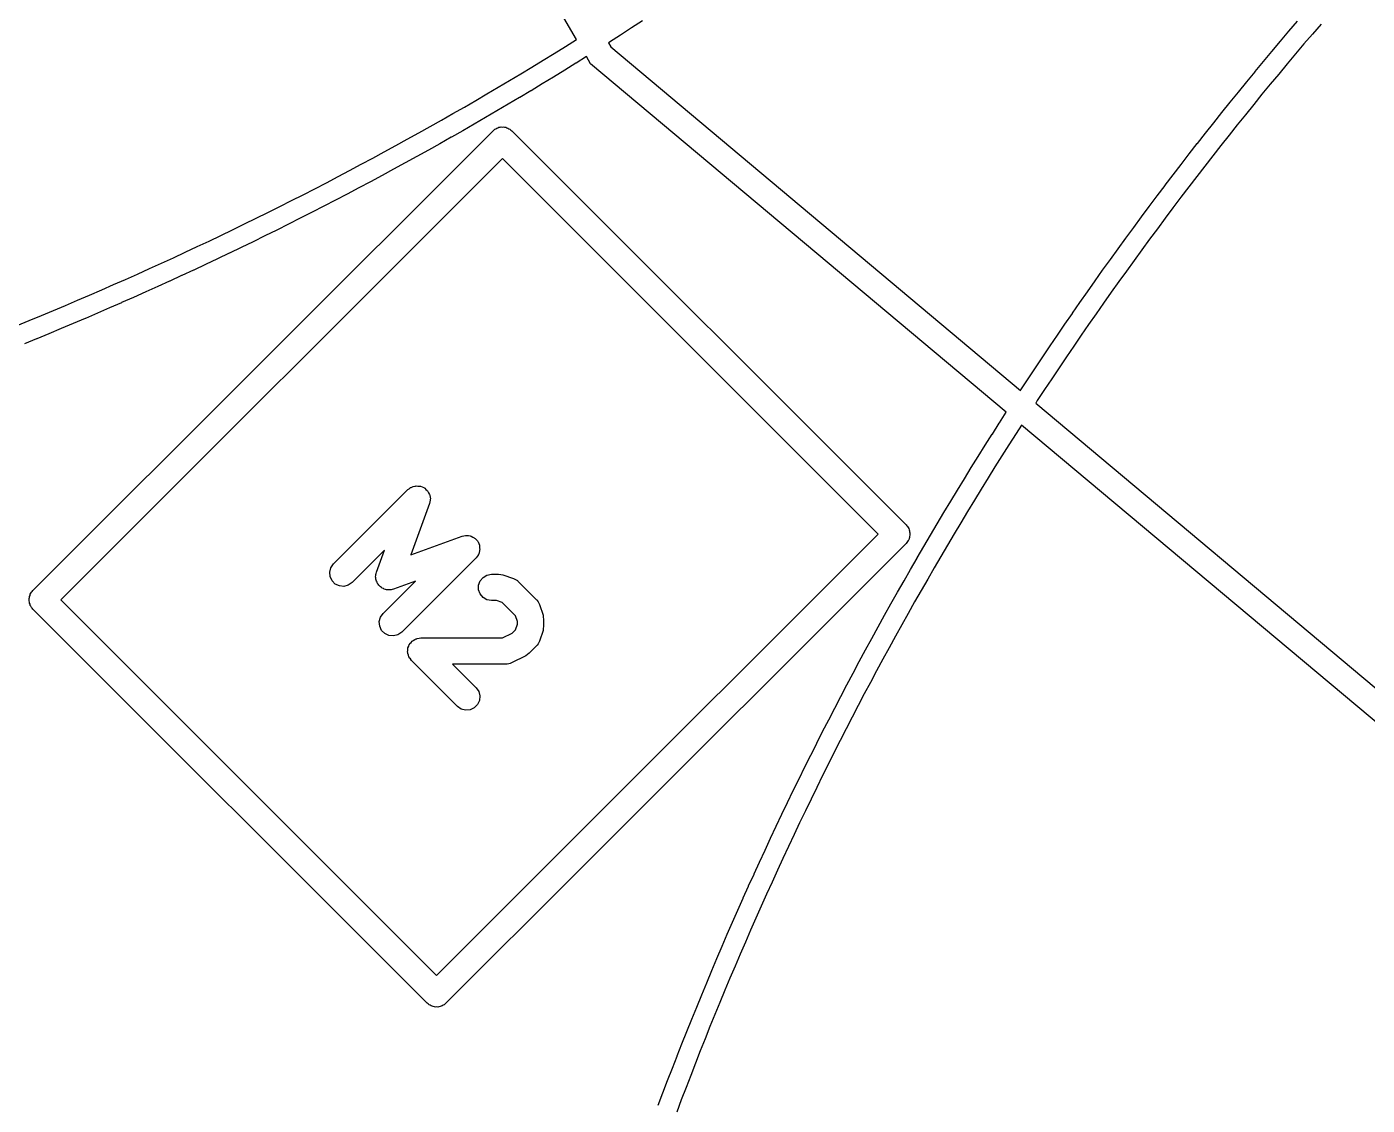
# Model space of a CAD drawing. Extents: x 83 to 195, y -153 to -41.
# Drawn here: x 149.38 to 159.58, y -87.35 to -79.14 of the extents above; entities that cross this region are included whole.
import ezdxf

# ---------------------------------------------------------------- set-up
doc = ezdxf.new("R2010")
doc.units = 0
doc.header["$MEASUREMENT"] = 0
doc.layers.add('BLACK', color=7, linetype='CONTINUOUS')

msp = doc.modelspace()

# ---------------------------------------------------------------- linework, layer by layer
at = {"layer": 'Black'}
for p, q in [((153.566, -79.2362), (149.574, -72.3226)), ((154.068, -79.0932), (153.984, -79.1477)), ((158.984, -79.1729), (159.049, -79.0968)), ((159.228, -79.1184), (159.163, -79.1942)), ((153.899, -79.2021), (153.815, -79.256)), ((153.9, -79.202), (153.899, -79.2021)), ((153.984, -79.1478), (153.9, -79.202)), ((153.9, -79.202), (153.9, -79.202)), ((153.984, -79.1477), (153.984, -79.1477)), ((153.984, -79.1477), (153.984, -79.1478)), ((158.919, -79.2495), (158.984, -79.1731)), ((158.984, -79.173), (158.984, -79.1729)), ((158.984, -79.1731), (158.984, -79.173)), ((159.163, -79.1942), (159.098, -79.2699)), ((153.396, -79.3415), (153.481, -79.2889)), ((153.481, -79.2889), (153.566, -79.2362)), ((153.481, -79.2889), (153.481, -79.2889)), ((153.815, -79.2562), (153.808, -79.2609)), ((153.808, -79.2609), (153.826, -79.2922)), ((153.815, -79.256), (153.815, -79.2561)), ((153.815, -79.2561), (153.815, -79.2562)), ((153.826, -79.2922), (156.942, -81.9071)), ((158.855, -79.3263), (158.919, -79.2497)), ((158.919, -79.2496), (158.919, -79.2495)), ((158.919, -79.2497), (158.919, -79.2496)), ((159.098, -79.2699), (159.034, -79.3462)), ((153.226, -79.4456), (153.311, -79.3937)), ((153.311, -79.3937), (153.396, -79.3415)), ((153.396, -79.3415), (153.396, -79.3415)), ((153.56, -79.4164), (153.475, -79.469)), ((153.561, -79.4163), (153.56, -79.4164)), ((153.641, -79.3662), (153.561, -79.4162)), ((153.561, -79.4162), (153.561, -79.4163)), ((153.672, -79.4207), (153.641, -79.3662)), ((156.834, -82.0735), (153.672, -79.4207)), ((158.727, -79.4807), (158.791, -79.4036)), ((158.791, -79.4034), (158.855, -79.3265)), ((158.791, -79.4035), (158.791, -79.4034)), ((158.791, -79.4036), (158.791, -79.4035)), ((158.855, -79.3264), (158.855, -79.3263)), ((158.855, -79.3265), (158.855, -79.3264)), ((158.97, -79.4225), (158.906, -79.4993)), ((159.034, -79.3462), (158.97, -79.4225)), ((153.056, -79.5483), (153.141, -79.4971)), ((153.141, -79.4971), (153.226, -79.4456)), ((153.39, -79.5217), (153.304, -79.5737)), ((153.475, -79.4692), (153.39, -79.5215)), ((153.39, -79.5215), (153.39, -79.5216)), ((153.39, -79.5216), (153.39, -79.5217)), ((153.475, -79.469), (153.475, -79.4691)), ((153.475, -79.4691), (153.475, -79.4692)), ((158.663, -79.5582), (158.727, -79.4809)), ((158.727, -79.4808), (158.727, -79.4807)), ((158.727, -79.4809), (158.727, -79.4808)), ((158.906, -79.4993), (158.842, -79.5762)), ((152.884, -79.6499), (152.97, -79.5993)), ((152.97, -79.5993), (153.056, -79.5483)), ((153.056, -79.5483), (153.056, -79.5483)), ((153.218, -79.6257), (153.133, -79.6771)), ((153.219, -79.6256), (153.218, -79.6256)), ((153.218, -79.6256), (153.218, -79.6257)), ((153.304, -79.5738), (153.219, -79.6256)), ((153.304, -79.5737), (153.304, -79.5737)), ((153.304, -79.5737), (153.304, -79.5738)), ((158.6, -79.6359), (158.663, -79.5584)), ((158.663, -79.5583), (158.663, -79.5582)), ((158.663, -79.5584), (158.663, -79.5583)), ((158.842, -79.5762), (158.779, -79.6531)), ((152.712, -79.7503), (152.798, -79.7003)), ((152.798, -79.7003), (152.884, -79.6499)), ((153.046, -79.7285), (152.96, -79.7793)), ((153.132, -79.6772), (153.046, -79.7283)), ((153.046, -79.7283), (153.046, -79.7284)), ((153.046, -79.7284), (153.046, -79.7285)), ((153.133, -79.6771), (153.132, -79.6772)), ((153.132, -79.6772), (153.132, -79.6772)), ((158.474, -79.7921), (158.537, -79.7141)), ((158.537, -79.7139), (158.6, -79.6361)), ((158.537, -79.714), (158.537, -79.7139)), ((158.537, -79.7141), (158.537, -79.714)), ((158.6, -79.636), (158.6, -79.6359)), ((158.6, -79.6361), (158.6, -79.636)), ((158.716, -79.7306), (158.654, -79.8082)), ((158.779, -79.6531), (158.716, -79.7306)), ((152.539, -79.8493), (152.625, -79.8001)), ((152.625, -79.8001), (152.712, -79.7503)), ((152.873, -79.83), (152.787, -79.8802)), ((152.96, -79.7794), (152.873, -79.8299)), ((152.873, -79.8299), (152.873, -79.8299)), ((152.873, -79.8299), (152.873, -79.83)), ((152.96, -79.7793), (152.96, -79.7793)), ((152.96, -79.7793), (152.96, -79.7794)), ((158.412, -79.8705), (158.474, -79.7923)), ((158.474, -79.7922), (158.474, -79.7921)), ((158.474, -79.7923), (158.474, -79.7922)), ((158.654, -79.8082), (158.591, -79.8859)), ((149.43, -83.4302), (152.93, -79.9302)), ((152.365, -79.9472), (152.452, -79.8985)), ((152.452, -79.8985), (152.539, -79.8493)), ((152.699, -79.9303), (152.613, -79.9798)), ((152.7, -79.9302), (152.699, -79.9303)), ((152.786, -79.8803), (152.7, -79.9301)), ((152.7, -79.9301), (152.7, -79.9302)), ((152.787, -79.8802), (152.786, -79.8802)), ((152.786, -79.8802), (152.786, -79.8803)), ((152.93, -79.9302), (152.937, -79.9252)), ((152.937, -79.9252), (152.944, -79.919)), ((152.944, -79.919), (152.952, -79.9153)), ((152.952, -79.9153), (152.959, -79.9103)), ((152.959, -79.9103), (152.967, -79.908)), ((152.967, -79.908), (152.975, -79.9043)), ((152.975, -79.9043), (152.984, -79.9036)), ((152.984, -79.9036), (152.992, -79.9013)), ((152.992, -79.9013), (153.001, -79.9021)), ((153.001, -79.9021), (153.01, -79.9013)), ((153.01, -79.9013), (153.018, -79.9036)), ((153.018, -79.9036), (153.027, -79.9043)), ((153.027, -79.9043), (153.035, -79.908)), ((153.035, -79.908), (153.043, -79.9103)), ((153.043, -79.9103), (153.05, -79.9153)), ((153.05, -79.9153), (153.058, -79.919)), ((153.058, -79.919), (153.065, -79.9252)), ((153.065, -79.9252), (153.072, -79.9302)), ((153.072, -79.9302), (156.072, -82.9302)), ((158.35, -79.9492), (158.412, -79.8708)), ((158.412, -79.8707), (158.412, -79.8705)), ((158.412, -79.8708), (158.412, -79.8707)), ((158.591, -79.8859), (158.529, -79.9639)), ((152.19, -80.0437), (152.277, -79.9957)), ((152.277, -79.9957), (152.365, -79.9472)), ((152.365, -79.9472), (152.365, -79.9472)), ((152.525, -80.0293), (152.438, -80.0782)), ((152.612, -79.9799), (152.525, -80.0291)), ((152.525, -80.0291), (152.525, -80.0292)), ((152.525, -80.0292), (152.525, -80.0293)), ((152.613, -79.9798), (152.612, -79.9798)), ((152.612, -79.9798), (152.612, -79.9799)), ((158.226, -80.1072), (158.287, -80.0283)), ((158.287, -80.0283), (158.288, -80.0282)), ((158.288, -80.0281), (158.349, -79.9494)), ((158.288, -80.0282), (158.288, -80.0281)), ((158.349, -79.9493), (158.35, -79.9492)), ((158.349, -79.9494), (158.349, -79.9493)), ((158.529, -79.9639), (158.467, -80.0422)), ((152.015, -80.1391), (152.103, -80.0916)), ((152.103, -80.0916), (152.19, -80.0437)), ((152.19, -80.0437), (152.19, -80.0437)), ((152.35, -80.127), (152.262, -80.1752)), ((152.438, -80.0783), (152.35, -80.1269)), ((152.35, -80.1269), (152.35, -80.1269)), ((152.35, -80.1269), (152.35, -80.127)), ((152.438, -80.0782), (152.438, -80.0782)), ((152.438, -80.0782), (152.438, -80.0783)), ((158.165, -80.1865), (158.226, -80.1074)), ((158.226, -80.1073), (158.226, -80.1072)), ((158.226, -80.1074), (158.226, -80.1073)), ((158.406, -80.1206), (158.344, -80.1994)), ((158.467, -80.0422), (158.406, -80.1206)), ((153.001, -80.1423), (149.642, -83.5009)), ((151.751, -80.2797), (151.839, -80.2332)), ((151.839, -80.2332), (151.927, -80.1862)), ((151.927, -80.1862), (152.015, -80.1391)), ((152.174, -80.2234), (152.086, -80.2711)), ((152.262, -80.1754), (152.174, -80.2233)), ((152.174, -80.2233), (152.174, -80.2234)), ((152.174, -80.2234), (152.174, -80.2234)), ((152.262, -80.1752), (152.262, -80.1753)), ((152.262, -80.1753), (152.262, -80.1754)), ((155.86, -83.0009), (153.001, -80.1423)), ((158.104, -80.2661), (158.165, -80.1868)), ((158.165, -80.1867), (158.165, -80.1865)), ((158.165, -80.1868), (158.165, -80.1867)), ((158.344, -80.1994), (158.284, -80.2781)), ((151.574, -80.3717), (151.662, -80.3258)), ((151.662, -80.3258), (151.751, -80.2797)), ((151.998, -80.3186), (151.909, -80.3656)), ((152.086, -80.2712), (151.998, -80.3185)), ((151.998, -80.3185), (151.998, -80.3185)), ((151.998, -80.3185), (151.998, -80.3186)), ((152.086, -80.2711), (152.086, -80.2711)), ((152.086, -80.2711), (152.086, -80.2712)), ((158.043, -80.3459), (158.103, -80.2663)), ((158.103, -80.2663), (158.104, -80.2662)), ((158.104, -80.2662), (158.104, -80.2661)), ((158.284, -80.2781), (158.223, -80.3572)), ((151.396, -80.4626), (151.485, -80.4172)), ((151.485, -80.4172), (151.574, -80.3717)), ((151.485, -80.4172), (151.485, -80.4172)), ((151.82, -80.4125), (151.732, -80.4588)), ((151.821, -80.4124), (151.82, -80.4124)), ((151.82, -80.4124), (151.82, -80.4125)), ((151.909, -80.3657), (151.821, -80.4124)), ((151.909, -80.3656), (151.909, -80.3656)), ((151.909, -80.3656), (151.909, -80.3657)), ((157.922, -80.5061), (157.982, -80.4261)), ((157.982, -80.4259), (158.043, -80.3461)), ((157.982, -80.426), (157.982, -80.4259)), ((157.982, -80.4261), (157.982, -80.426)), ((158.043, -80.346), (158.043, -80.3459)), ((158.043, -80.3461), (158.043, -80.346)), ((158.162, -80.4365), (158.102, -80.5161)), ((158.223, -80.3572), (158.162, -80.4365)), ((151.218, -80.5521), (151.307, -80.5075)), ((151.307, -80.5075), (151.396, -80.4626)), ((151.396, -80.4626), (151.396, -80.4626)), ((151.642, -80.5051), (151.554, -80.5508)), ((151.643, -80.505), (151.642, -80.5051)), ((151.732, -80.459), (151.643, -80.505)), ((151.643, -80.505), (151.643, -80.505)), ((151.732, -80.4588), (151.732, -80.4589)), ((151.732, -80.4589), (151.732, -80.459)), ((157.862, -80.5866), (157.922, -80.5063)), ((157.922, -80.5062), (157.922, -80.5061)), ((157.922, -80.5063), (157.922, -80.5062)), ((158.102, -80.5161), (158.042, -80.596)), ((150.949, -80.6839), (151.039, -80.6402)), ((151.039, -80.6402), (151.129, -80.5964)), ((151.129, -80.5964), (151.218, -80.5521)), ((151.129, -80.5964), (151.129, -80.5964)), ((151.374, -80.6415), (151.285, -80.6863)), ((151.375, -80.6414), (151.374, -80.6415)), ((151.374, -80.6415), (151.374, -80.6415)), ((151.464, -80.5964), (151.375, -80.6414)), ((151.553, -80.5509), (151.464, -80.5963)), ((151.464, -80.5963), (151.464, -80.5963)), ((151.464, -80.5963), (151.464, -80.5964)), ((151.554, -80.5508), (151.553, -80.5508)), ((151.553, -80.5508), (151.553, -80.5509)), ((157.803, -80.6672), (157.862, -80.5868)), ((157.862, -80.5867), (157.862, -80.5866)), ((157.862, -80.5868), (157.862, -80.5867)), ((158.042, -80.596), (157.983, -80.676)), ((150.77, -80.7701), (150.859, -80.7272)), ((150.859, -80.7272), (150.949, -80.6839)), ((151.195, -80.7309), (151.105, -80.775)), ((151.285, -80.6864), (151.195, -80.7308)), ((151.195, -80.7308), (151.195, -80.7308)), ((151.195, -80.7308), (151.195, -80.7309)), ((151.285, -80.6863), (151.285, -80.6863)), ((151.285, -80.6863), (151.285, -80.6864)), ((157.685, -80.8292), (157.743, -80.7483)), ((157.743, -80.7483), (157.744, -80.7482)), ((157.744, -80.7481), (157.803, -80.6674)), ((157.744, -80.7482), (157.744, -80.7481)), ((157.803, -80.6673), (157.803, -80.6672)), ((157.803, -80.6674), (157.803, -80.6673)), ((157.983, -80.676), (157.924, -80.7561)), ((150.589, -80.8551), (150.679, -80.8128)), ((150.679, -80.8128), (150.77, -80.7701)), ((151.015, -80.8189), (150.925, -80.8623)), ((151.105, -80.7751), (151.015, -80.8188)), ((151.015, -80.8188), (151.015, -80.8188)), ((151.015, -80.8188), (151.015, -80.8189)), ((151.105, -80.775), (151.105, -80.775)), ((151.105, -80.775), (151.105, -80.7751)), ((157.626, -80.9105), (157.684, -80.8294)), ((157.684, -80.8294), (157.685, -80.8293)), ((157.685, -80.8293), (157.685, -80.8292)), ((157.865, -80.8365), (157.806, -80.9173)), ((157.924, -80.7561), (157.865, -80.8365)), ((150.317, -80.9799), (150.408, -80.9387)), ((150.408, -80.9387), (150.499, -80.897)), ((150.499, -80.897), (150.589, -80.8551)), ((150.743, -80.9485), (150.653, -80.9909)), ((150.834, -80.9056), (150.743, -80.9484)), ((150.743, -80.9484), (150.743, -80.9484)), ((150.743, -80.9484), (150.743, -80.9485)), ((150.924, -80.8625), (150.834, -80.9055)), ((150.834, -80.9055), (150.834, -80.9056)), ((150.834, -80.9056), (150.834, -80.9056)), ((150.925, -80.8623), (150.924, -80.8624)), ((150.924, -80.8624), (150.924, -80.8625)), ((157.567, -80.992), (157.626, -80.9107)), ((157.626, -80.9106), (157.626, -80.9105)), ((157.626, -80.9107), (157.626, -80.9106)), ((157.806, -80.9173), (157.748, -80.9983)), ((150.135, -81.0616), (150.226, -81.021)), ((150.226, -81.021), (150.317, -80.9799)), ((150.317, -80.9799), (150.317, -80.9799)), ((150.561, -81.0333), (150.471, -81.075)), ((150.562, -81.0332), (150.561, -81.0333)), ((150.652, -80.9911), (150.562, -81.0331)), ((150.562, -81.0331), (150.562, -81.0332)), ((150.653, -80.9909), (150.652, -80.991)), ((150.652, -80.991), (150.652, -80.9911)), ((157.509, -81.0737), (157.567, -80.9922)), ((157.567, -80.9921), (157.567, -80.992)), ((157.567, -80.9922), (157.567, -80.9921)), ((157.748, -80.9983), (157.689, -81.0793)), ((149.861, -81.1816), (149.953, -81.1419)), ((149.953, -81.1419), (150.044, -81.102)), ((150.044, -81.102), (150.135, -81.0616)), ((150.135, -81.0616), (150.135, -81.0616)), ((150.288, -81.1579), (150.196, -81.1987)), ((150.379, -81.1167), (150.288, -81.1578)), ((150.288, -81.1578), (150.288, -81.1578)), ((150.288, -81.1578), (150.288, -81.1579)), ((150.47, -81.0751), (150.379, -81.1166)), ((150.379, -81.1166), (150.379, -81.1166)), ((150.379, -81.1166), (150.379, -81.1167)), ((150.471, -81.075), (150.47, -81.0751)), ((150.47, -81.0751), (150.47, -81.0751)), ((157.394, -81.2378), (157.451, -81.1559)), ((157.451, -81.1559), (157.452, -81.1558)), ((157.452, -81.1557), (157.509, -81.0739)), ((157.452, -81.1558), (157.452, -81.1557)), ((157.509, -81.0738), (157.509, -81.0737)), ((157.509, -81.0739), (157.509, -81.0738)), ((157.689, -81.0793), (157.632, -81.1605)), ((149.586, -81.2985), (149.678, -81.26)), ((149.678, -81.26), (149.77, -81.2209)), ((149.678, -81.26), (149.678, -81.26)), ((149.77, -81.2209), (149.861, -81.1816)), ((150.104, -81.2393), (150.013, -81.2794)), ((150.105, -81.2392), (150.104, -81.2392)), ((150.104, -81.2392), (150.104, -81.2393)), ((150.196, -81.1988), (150.105, -81.2392)), ((150.196, -81.1987), (150.196, -81.1987)), ((150.196, -81.1987), (150.196, -81.1988)), ((157.337, -81.3202), (157.394, -81.238)), ((157.394, -81.2379), (157.394, -81.2378)), ((157.394, -81.238), (157.394, -81.2379)), ((157.574, -81.2419), (157.517, -81.3236)), ((157.632, -81.1605), (157.574, -81.2419)), ((149.402, -81.3749), (149.494, -81.3369)), ((149.494, -81.3369), (149.586, -81.2985)), ((149.828, -81.3589), (149.736, -81.398)), ((149.829, -81.3588), (149.828, -81.3589)), ((149.828, -81.3589), (149.828, -81.3589)), ((149.921, -81.3194), (149.829, -81.3588)), ((150.013, -81.2795), (149.921, -81.3193)), ((149.921, -81.3193), (149.921, -81.3193)), ((149.921, -81.3193), (149.921, -81.3194)), ((150.013, -81.2794), (150.013, -81.2794)), ((150.013, -81.2794), (150.013, -81.2795)), ((157.28, -81.4027), (157.337, -81.3204)), ((157.337, -81.3203), (157.337, -81.3202)), ((157.337, -81.3204), (157.337, -81.3203)), ((157.517, -81.3236), (157.46, -81.4056)), ((149.309, -81.4125), (149.402, -81.3749)), ((149.644, -81.437), (149.551, -81.4755)), ((149.736, -81.3982), (149.644, -81.4369)), ((149.644, -81.4369), (149.644, -81.437)), ((149.644, -81.437), (149.644, -81.437)), ((149.736, -81.398), (149.736, -81.3981)), ((149.736, -81.3981), (149.736, -81.3982)), ((157.223, -81.4855), (157.28, -81.4029)), ((157.28, -81.4028), (157.28, -81.4027)), ((157.28, -81.4029), (157.28, -81.4028)), ((157.46, -81.4056), (157.404, -81.4876)), ((149.458, -81.5138), (149.366, -81.5515)), ((149.459, -81.5137), (149.458, -81.5137)), ((149.458, -81.5137), (149.458, -81.5138)), ((149.551, -81.4756), (149.459, -81.5137)), ((149.551, -81.4755), (149.551, -81.4755)), ((149.551, -81.4755), (149.551, -81.4756)), ((157.167, -81.5685), (157.223, -81.4857)), ((157.223, -81.4856), (157.223, -81.4855)), ((157.223, -81.4857), (157.223, -81.4856)), ((157.404, -81.4876), (157.347, -81.5702)), ((157.404, -81.4876), (157.404, -81.4876)), ((157.055, -81.735), (157.111, -81.6519)), ((157.111, -81.6516), (157.167, -81.5687)), ((157.111, -81.6518), (157.111, -81.6516)), ((157.111, -81.6519), (157.111, -81.6518)), ((157.167, -81.5686), (157.167, -81.5685)), ((157.167, -81.5687), (157.167, -81.5686)), ((157.291, -81.6525), (157.236, -81.7352)), ((157.347, -81.5702), (157.291, -81.6525)), ((157.347, -81.5702), (157.347, -81.5702)), ((157, -81.8186), (157.055, -81.7353)), ((157.055, -81.7352), (157.055, -81.735)), ((157.055, -81.7353), (157.055, -81.7352)), ((157.236, -81.7352), (157.18, -81.8181)), ((156.945, -81.9024), (157, -81.8188)), ((157, -81.8187), (157, -81.8186)), ((157, -81.8188), (157, -81.8187)), ((157.18, -81.8181), (157.125, -81.9012)), ((156.942, -81.9071), (156.945, -81.9026)), ((156.945, -81.9025), (156.945, -81.9024)), ((156.945, -81.9026), (156.945, -81.9025)), ((157.125, -81.9012), (157.07, -81.9848)), ((156.782, -82.155), (156.834, -82.0735)), ((157.07, -81.9848), (157.058, -82.0042)), ((157.058, -82.0042), (160.051, -84.5159)), ((156.728, -82.2395), (156.781, -82.1552)), ((156.781, -82.1551), (156.782, -82.155)), ((156.781, -82.1552), (156.781, -82.1551)), ((156.95, -82.1707), (156.908, -82.2359)), ((159.951, -84.6891), (156.95, -82.1707)), ((156.674, -82.3243), (156.727, -82.2398)), ((156.727, -82.2398), (156.728, -82.2397)), ((156.728, -82.2397), (156.728, -82.2395)), ((156.908, -82.2359), (156.854, -82.3201)), ((156.621, -82.4093), (156.674, -82.3245)), ((156.674, -82.3244), (156.674, -82.3243)), ((156.674, -82.3245), (156.674, -82.3244)), ((156.854, -82.3201), (156.801, -82.4044)), ((156.568, -82.4944), (156.621, -82.4095)), ((156.621, -82.4094), (156.621, -82.4093)), ((156.621, -82.4095), (156.621, -82.4094)), ((156.801, -82.4044), (156.748, -82.4887)), ((156.463, -82.6653), (156.515, -82.58)), ((156.515, -82.5798), (156.568, -82.4947)), ((156.515, -82.5799), (156.515, -82.5798)), ((156.515, -82.58), (156.515, -82.5799)), ((156.568, -82.4946), (156.568, -82.4944)), ((156.568, -82.4947), (156.568, -82.4946)), ((156.695, -82.5735), (156.643, -82.6584)), ((156.748, -82.4887), (156.695, -82.5735)), ((156.748, -82.4887), (156.748, -82.4887)), ((151.716, -83.2282), (152.282, -82.6625)), ((152.282, -82.6625), (152.293, -82.655)), ((152.293, -82.655), (152.303, -82.6466)), ((152.303, -82.6466), (152.307, -82.6451)), ((152.307, -82.6451), (152.311, -82.6426)), ((152.311, -82.6426), (152.323, -82.6392)), ((152.323, -82.6392), (152.335, -82.6347)), ((152.335, -82.6347), (152.34, -82.6347)), ((152.34, -82.6347), (152.344, -82.6336)), ((152.344, -82.6336), (152.357, -82.6347)), ((152.357, -82.6347), (152.37, -82.6347)), ((152.37, -82.6347), (152.374, -82.6362)), ((152.374, -82.6362), (152.379, -82.6366)), ((152.379, -82.6366), (152.391, -82.6421)), ((152.391, -82.6421), (152.403, -82.6466)), ((152.403, -82.6466), (152.406, -82.6494)), ((152.406, -82.6494), (152.41, -82.6513)), ((152.41, -82.6513), (152.419, -82.6605)), ((152.419, -82.6605), (152.429, -82.6689)), ((152.429, -82.6689), (152.432, -82.6727)), ((152.432, -82.6727), (152.435, -82.6758)), ((152.435, -82.6758), (152.44, -82.6877)), ((152.44, -82.6877), (152.447, -82.699)), ((156.411, -82.7511), (156.463, -82.6656)), ((156.463, -82.6655), (156.463, -82.6653)), ((156.463, -82.6656), (156.463, -82.6655)), ((156.643, -82.6584), (156.591, -82.7434)), ((152.447, -82.7674), (152.305, -83.1586)), ((152.447, -82.699), (152.448, -82.7033)), ((152.449, -82.7545), (152.447, -82.7674)), ((152.448, -82.7033), (152.449, -82.7073)), ((152.449, -82.7073), (152.451, -82.7203)), ((152.452, -82.7419), (152.449, -82.7545)), ((152.451, -82.7203), (152.453, -82.7332)), ((152.453, -82.7332), (152.452, -82.7375)), ((152.452, -82.7375), (152.452, -82.7419)), ((156.359, -82.837), (156.411, -82.7513)), ((156.411, -82.7512), (156.411, -82.7511)), ((156.411, -82.7513), (156.411, -82.7512)), ((156.591, -82.7434), (156.539, -82.8288)), ((156.308, -82.9231), (156.359, -82.8372)), ((156.359, -82.8371), (156.359, -82.837)), ((156.359, -82.8372), (156.359, -82.8371)), ((156.539, -82.8288), (156.488, -82.9141)), ((156.072, -82.9302), (156.077, -82.9374)), ((156.077, -82.9374), (156.083, -82.9436)), ((156.083, -82.9436), (156.087, -82.9515)), ((156.087, -82.9515), (156.092, -82.9587)), ((156.092, -82.9587), (156.094, -82.9671)), ((156.094, -82.9671), (156.098, -82.975)), ((156.098, -82.975), (156.098, -82.9838)), ((156.098, -82.9838), (156.101, -82.9922)), ((156.101, -82.9922), (156.1, -83.0009)), ((156.257, -83.0094), (156.308, -82.9233)), ((156.308, -82.9232), (156.308, -82.9231)), ((156.308, -82.9233), (156.308, -82.9232)), ((156.488, -82.9141), (156.437, -82.9999)), ((152.305, -83.1586), (152.696, -83.0163)), ((152.696, -83.0163), (152.709, -83.0141)), ((152.709, -83.0141), (152.721, -83.0107)), ((152.721, -83.0107), (152.726, -83.0111)), ((152.726, -83.0111), (152.73, -83.0103)), ((152.73, -83.0103), (152.743, -83.0126)), ((152.743, -83.0126), (152.756, -83.0137)), ((152.756, -83.0137), (152.76, -83.0156)), ((152.76, -83.0156), (152.764, -83.0164)), ((152.764, -83.0164), (152.776, -83.0229)), ((152.776, -83.0229), (152.787, -83.0284)), ((152.787, -83.0284), (152.79, -83.0315)), ((152.79, -83.0315), (152.794, -83.0337)), ((152.794, -83.0337), (152.803, -83.0437)), ((152.803, -83.0437), (152.812, -83.053)), ((152.812, -83.053), (152.814, -83.057)), ((152.814, -83.057), (152.817, -83.0604)), ((152.817, -83.0604), (152.821, -83.0726)), ((152.821, -83.0726), (152.827, -83.0844)), ((152.827, -83.0844), (152.827, -83.0888)), ((152.827, -83.0888), (152.828, -83.093)), ((152.828, -83.093), (152.828, -83.1061)), ((153.43, -85.4302), (155.86, -83.0009)), ((156.072, -83.0716), (153.572, -85.5716)), ((156.077, -83.0645), (156.072, -83.0716)), ((156.083, -83.0583), (156.077, -83.0645)), ((156.087, -83.0503), (156.083, -83.0583)), ((156.092, -83.0432), (156.087, -83.0503)), ((156.094, -83.0347), (156.092, -83.0432)), ((156.098, -83.0268), (156.094, -83.0347)), ((156.101, -83.0096), (156.098, -83.0181)), ((156.098, -83.0181), (156.098, -83.0268)), ((156.1, -83.0009), (156.101, -83.0096)), ((156.206, -83.0959), (156.257, -83.0096)), ((156.257, -83.0095), (156.257, -83.0094)), ((156.257, -83.0096), (156.257, -83.0095)), ((156.386, -83.0857), (156.336, -83.1717)), ((156.437, -82.9999), (156.386, -83.0857)), ((152.105, -83.1226), (151.858, -83.3696)), ((152.043, -83.2917), (152.105, -83.1226)), ((152.801, -83.181), (152.235, -83.7467)), ((152.808, -83.1703), (152.801, -83.181)), ((152.817, -83.1604), (152.808, -83.1703)), ((152.818, -83.1562), (152.817, -83.1604)), ((152.821, -83.1526), (152.818, -83.1562)), ((152.824, -83.14), (152.821, -83.1526)), ((152.828, -83.1277), (152.824, -83.14)), ((152.828, -83.1061), (152.83, -83.119)), ((152.83, -83.119), (152.828, -83.1233)), ((152.828, -83.1233), (152.828, -83.1277)), ((156.106, -83.2694), (156.156, -83.1828)), ((156.156, -83.1826), (156.206, -83.0961)), ((156.156, -83.1827), (156.156, -83.1826)), ((156.156, -83.1828), (156.156, -83.1827)), ((156.206, -83.096), (156.206, -83.0959)), ((156.206, -83.0961), (156.206, -83.096)), ((156.336, -83.1717), (156.285, -83.2578)), ((151.688, -83.2902), (151.697, -83.2566)), ((151.691, -83.3248), (151.688, -83.2902)), ((151.697, -83.2566), (151.716, -83.2282)), ((152.042, -83.3002), (152.043, -83.2917)), ((156.056, -83.3564), (156.105, -83.2696)), ((156.105, -83.2695), (156.106, -83.2694)), ((156.105, -83.2696), (156.105, -83.2695)), ((156.285, -83.2578), (156.236, -83.3441)), ((151.705, -83.3562), (151.691, -83.3248)), ((151.73, -83.3808), (151.705, -83.3562)), ((151.761, -83.3955), (151.73, -83.3808)), ((151.796, -83.3985), (151.761, -83.3955)), ((151.829, -83.3895), (151.796, -83.3985)), ((151.858, -83.3696), (151.829, -83.3895)), ((152.037, -83.3259), (152.039, -83.3172)), ((152.039, -83.3344), (152.037, -83.3259)), ((152.039, -83.3084), (152.042, -83.3002)), ((152.039, -83.3172), (152.039, -83.3084)), ((152.039, -83.3432), (152.039, -83.3344)), ((152.042, -83.3514), (152.039, -83.3432)), ((152.043, -83.3601), (152.042, -83.3514)), ((152.048, -83.3676), (152.043, -83.3601)), ((152.051, -83.3758), (152.048, -83.3676)), ((152.056, -83.3825), (152.051, -83.3758)), ((152.061, -83.3901), (152.056, -83.3825)), ((152.067, -83.3957), (152.061, -83.3901)), ((152.073, -83.4024), (152.067, -83.3957)), ((152.094, -83.6053), (152.341, -83.3584)), ((152.341, -83.3584), (152.172, -83.4198)), ((152.82, -83.3893), (152.832, -83.3566)), ((152.82, -83.424), (152.82, -83.3893)), ((152.832, -83.3566), (152.854, -83.33)), ((152.854, -83.33), (152.884, -83.3127)), ((152.884, -83.3127), (152.919, -83.3066)), ((152.919, -83.3066), (152.972, -83.3066)), ((152.972, -83.3066), (152.988, -83.3094)), ((152.988, -83.3094), (153.004, -83.3118)), ((153.004, -83.3118), (153.085, -83.3387)), ((153.085, -83.3387), (153.09, -83.3415)), ((153.09, -83.3415), (153.095, -83.3429)), ((153.095, -83.3429), (153.105, -83.3497)), ((153.105, -83.3497), (153.115, -83.3552)), ((153.115, -83.3552), (153.119, -83.3596)), ((153.119, -83.3596), (153.124, -83.3629)), ((153.124, -83.3629), (153.259, -83.4976)), ((156.006, -83.4436), (156.056, -83.3567)), ((156.056, -83.3566), (156.056, -83.3564)), ((156.056, -83.3567), (156.056, -83.3566)), ((156.236, -83.3441), (156.186, -83.4308)), ((149.401, -83.4922), (149.404, -83.4838)), ((149.402, -83.5009), (149.401, -83.4922)), ((149.401, -83.5096), (149.402, -83.5009)), ((149.404, -83.475), (149.408, -83.4671)), ((149.404, -83.4838), (149.404, -83.475)), ((149.408, -83.4671), (149.41, -83.4587)), ((149.41, -83.4587), (149.415, -83.4515)), ((149.415, -83.4515), (149.419, -83.4436)), ((149.419, -83.4436), (149.425, -83.4374)), ((149.425, -83.4374), (149.43, -83.4302)), ((149.642, -83.5009), (152.501, -86.3595)), ((152.081, -83.4068), (152.073, -83.4024)), ((152.087, -83.4124), (152.081, -83.4068)), ((152.096, -83.4154), (152.087, -83.4124)), ((152.103, -83.4198), (152.096, -83.4154)), ((152.112, -83.4213), (152.103, -83.4198)), ((152.12, -83.4243), (152.112, -83.4213)), ((152.129, -83.4243), (152.12, -83.4243)), ((152.137, -83.4258), (152.129, -83.4243)), ((152.146, -83.4243), (152.137, -83.4258)), ((152.155, -83.4243), (152.146, -83.4243)), ((152.163, -83.4213), (152.155, -83.4243)), ((152.172, -83.4198), (152.163, -83.4213)), ((152.832, -83.4566), (152.82, -83.424)), ((152.854, -83.4832), (152.832, -83.4566)), ((152.884, -83.5006), (152.854, -83.4832)), ((152.919, -83.5066), (152.884, -83.5006)), ((153.259, -83.4976), (153.262, -83.5023)), ((153.262, -83.5023), (153.266, -83.5061)), ((155.957, -83.531), (156.006, -83.4439)), ((156.006, -83.4438), (156.006, -83.4436)), ((156.006, -83.4439), (156.006, -83.4438)), ((156.186, -83.4308), (156.137, -83.5174)), ((149.404, -83.5181), (149.401, -83.5096)), ((149.404, -83.5268), (149.404, -83.5181)), ((149.408, -83.5347), (149.404, -83.5268)), ((149.41, -83.5432), (149.408, -83.5347)), ((149.415, -83.5504), (149.41, -83.5432)), ((149.419, -83.5583), (149.415, -83.5504)), ((149.425, -83.5645), (149.419, -83.5583)), ((149.43, -83.5716), (149.425, -83.5645)), ((152.43, -86.5716), (149.43, -83.5716)), ((152.074, -83.6338), (152.094, -83.6053)), ((152.956, -83.5066), (152.919, -83.5066)), ((152.999, -83.521), (152.956, -83.5066)), ((153.101, -83.6223), (152.999, -83.521)), ((153.266, -83.5061), (153.272, -83.5164)), ((153.272, -83.5164), (153.279, -83.526)), ((153.279, -83.526), (153.28, -83.5316)), ((153.28, -83.5316), (153.283, -83.5366)), ((153.283, -83.5366), (153.31, -83.6175)), ((155.908, -83.6186), (155.957, -83.5313)), ((155.957, -83.5312), (155.957, -83.531)), ((155.957, -83.5313), (155.957, -83.5312)), ((156.088, -83.6043), (156.039, -83.6917)), ((156.137, -83.5174), (156.088, -83.6043)), ((152.065, -83.6673), (152.074, -83.6338)), ((152.068, -83.7019), (152.065, -83.6673)), ((152.082, -83.7334), (152.068, -83.7019)), ((153.115, -83.6653), (153.101, -83.6223)), ((153.101, -83.7297), (153.115, -83.6867)), ((153.115, -83.6867), (153.115, -83.6653)), ((153.31, -83.6175), (153.312, -83.6333)), ((153.312, -83.6333), (153.315, -83.6491)), ((153.315, -83.7029), (153.312, -83.7187)), ((153.315, -83.6491), (153.315, -83.7029)), ((155.811, -83.7943), (155.86, -83.7066)), ((155.86, -83.7064), (155.908, -83.6188)), ((155.86, -83.7065), (155.86, -83.7064)), ((155.86, -83.7066), (155.86, -83.7065)), ((155.908, -83.6187), (155.908, -83.6186)), ((155.908, -83.6188), (155.908, -83.6187)), ((156.039, -83.6917), (155.991, -83.7788)), ((152.107, -83.7579), (152.082, -83.7334)), ((152.138, -83.7726), (152.107, -83.7579)), ((152.173, -83.7756), (152.138, -83.7726)), ((152.207, -83.7666), (152.173, -83.7756)), ((152.235, -83.7467), (152.207, -83.7666)), ((152.322, -83.8096), (152.334, -83.8041)), ((152.334, -83.8041), (152.346, -83.7975)), ((152.346, -83.7975), (152.35, -83.7968)), ((152.35, -83.7968), (152.354, -83.7949)), ((152.354, -83.7949), (152.367, -83.7938)), ((152.367, -83.7938), (152.38, -83.7915)), ((152.38, -83.7915), (153.003, -83.7915)), ((153.003, -83.7915), (153.075, -83.7555)), ((153.075, -83.7555), (153.101, -83.7297)), ((153.31, -83.7346), (153.283, -83.8154)), ((153.312, -83.7187), (153.31, -83.7346)), ((155.764, -83.8824), (155.811, -83.7945)), ((155.811, -83.7944), (155.811, -83.7943)), ((155.811, -83.7945), (155.811, -83.7944)), ((155.991, -83.7788), (155.943, -83.8663)), ((152.28, -83.9002), (152.281, -83.8872)), ((152.281, -83.9045), (152.28, -83.9002)), ((152.281, -83.8741), (152.283, -83.87)), ((152.281, -83.8872), (152.281, -83.8741)), ((152.281, -83.9089), (152.281, -83.9045)), ((152.286, -83.9212), (152.281, -83.9089)), ((152.283, -83.8656), (152.289, -83.8538)), ((152.283, -83.87), (152.283, -83.8656)), ((152.289, -83.8538), (152.293, -83.8415)), ((152.293, -83.8415), (152.296, -83.8381)), ((152.296, -83.8381), (152.298, -83.8342)), ((152.298, -83.8342), (152.307, -83.8249)), ((152.307, -83.8249), (152.316, -83.8149)), ((152.316, -83.8149), (152.319, -83.8127)), ((152.319, -83.8127), (152.322, -83.8096)), ((153.205, -83.9083), (153.192, -83.9175)), ((153.259, -83.8545), (153.205, -83.9083)), ((153.262, -83.8498), (153.259, -83.8545)), ((153.266, -83.8459), (153.262, -83.8498)), ((153.272, -83.8356), (153.266, -83.8459)), ((153.279, -83.826), (153.272, -83.8356)), ((153.28, -83.8205), (153.279, -83.826)), ((153.283, -83.8154), (153.28, -83.8205)), ((155.716, -83.9706), (155.763, -83.8826)), ((155.763, -83.8826), (155.764, -83.8825)), ((155.764, -83.8825), (155.764, -83.8824)), ((155.943, -83.8663), (155.895, -83.954)), ((152.289, -83.9338), (152.286, -83.9212)), ((152.292, -83.9374), (152.289, -83.9338)), ((152.293, -83.9415), (152.292, -83.9374)), ((152.302, -83.9515), (152.293, -83.9415)), ((152.309, -83.9622), (152.302, -83.9515)), ((152.659, -84.3124), (152.309, -83.9622)), ((153.026, -83.9915), (152.621, -83.9915)), ((152.621, -83.9915), (152.801, -84.171)), ((153.032, -83.9905), (153.026, -83.9915)), ((153.038, -83.9909), (153.032, -83.9905)), ((153.049, -83.9875), (153.038, -83.9909)), ((153.06, -83.9855), (153.049, -83.9875)), ((153.065, -83.9826), (153.06, -83.9855)), ((153.071, -83.981), (153.065, -83.9826)), ((153.179, -83.9271), (153.071, -83.981)), ((153.192, -83.9175), (153.179, -83.9271)), ((155.669, -84.0591), (155.716, -83.9709)), ((155.716, -83.9708), (155.716, -83.9706)), ((155.716, -83.9709), (155.716, -83.9708)), ((155.895, -83.954), (155.848, -84.0418)), ((155.622, -84.1477), (155.669, -84.0593)), ((155.669, -84.0592), (155.669, -84.0591)), ((155.669, -84.0593), (155.669, -84.0592)), ((155.848, -84.0418), (155.801, -84.1295)), ((152.801, -84.171), (152.821, -84.1994)), ((152.821, -84.1994), (152.83, -84.233)), ((155.575, -84.2365), (155.622, -84.1479)), ((155.622, -84.1478), (155.622, -84.1477)), ((155.622, -84.1479), (155.622, -84.1478)), ((155.801, -84.1295), (155.754, -84.2178)), ((155.801, -84.1295), (155.801, -84.1295)), ((152.688, -84.3323), (152.659, -84.3124)), ((152.812, -84.2991), (152.787, -84.3236)), ((152.827, -84.2676), (152.812, -84.2991)), ((152.83, -84.233), (152.827, -84.2676)), ((155.529, -84.3254), (155.575, -84.2367)), ((155.575, -84.2366), (155.575, -84.2365)), ((155.575, -84.2367), (155.575, -84.2366)), ((155.708, -84.3062), (155.662, -84.3944)), ((155.754, -84.2178), (155.708, -84.3062)), ((152.721, -84.3413), (152.688, -84.3323)), ((152.756, -84.3383), (152.721, -84.3413)), ((152.787, -84.3236), (152.756, -84.3383)), ((155.437, -84.5039), (155.483, -84.4148)), ((155.483, -84.4146), (155.529, -84.3257)), ((155.483, -84.4147), (155.483, -84.4146)), ((155.483, -84.4148), (155.483, -84.4147)), ((155.529, -84.3256), (155.529, -84.3254)), ((155.529, -84.3257), (155.529, -84.3256)), ((155.662, -84.3944), (155.616, -84.4833)), ((155.392, -84.5933), (155.437, -84.5041)), ((155.437, -84.504), (155.437, -84.5039)), ((155.437, -84.5041), (155.437, -84.504)), ((155.616, -84.4833), (155.571, -84.5719)), ((155.347, -84.6829), (155.392, -84.5936)), ((155.392, -84.5934), (155.392, -84.5933)), ((155.392, -84.5936), (155.392, -84.5934)), ((155.571, -84.5719), (155.526, -84.6608)), ((155.302, -84.7727), (155.347, -84.6832)), ((155.347, -84.6831), (155.347, -84.6829)), ((155.347, -84.6832), (155.347, -84.6831)), ((155.526, -84.6608), (155.481, -84.75)), ((155.258, -84.8626), (155.302, -84.773)), ((155.302, -84.7728), (155.302, -84.7727)), ((155.302, -84.773), (155.302, -84.7728)), ((155.481, -84.75), (155.437, -84.8394)), ((155.214, -84.9528), (155.258, -84.8629)), ((155.258, -84.8628), (155.258, -84.8626)), ((155.258, -84.8629), (155.258, -84.8628)), ((155.393, -84.929), (155.349, -85.0185)), ((155.437, -84.8394), (155.393, -84.929)), ((155.17, -85.043), (155.214, -84.953)), ((155.214, -84.9529), (155.214, -84.9528)), ((155.214, -84.953), (155.214, -84.9529)), ((155.349, -85.0185), (155.306, -85.1081)), ((155.084, -85.224), (155.127, -85.1337)), ((155.127, -85.1334), (155.17, -85.0433)), ((155.127, -85.1336), (155.127, -85.1334)), ((155.127, -85.1337), (155.127, -85.1336)), ((155.17, -85.0431), (155.17, -85.043)), ((155.17, -85.0433), (155.17, -85.0431)), ((155.306, -85.1081), (155.262, -85.1982)), ((155.041, -85.3148), (155.084, -85.2243)), ((155.084, -85.2242), (155.084, -85.224)), ((155.084, -85.2243), (155.084, -85.2242)), ((155.262, -85.1982), (155.22, -85.2881)), ((154.999, -85.4056), (155.041, -85.315)), ((155.041, -85.3149), (155.041, -85.3148)), ((155.041, -85.315), (155.041, -85.3149)), ((155.22, -85.2881), (155.177, -85.3784)), ((152.501, -86.3595), (153.43, -85.4302)), ((153.43, -85.4302), (153.43, -85.4302)), ((154.957, -85.4967), (154.999, -85.4059)), ((154.999, -85.4058), (154.999, -85.4056)), ((154.999, -85.4059), (154.999, -85.4058)), ((155.177, -85.3784), (155.135, -85.4689)), ((154.915, -85.5879), (154.957, -85.4969)), ((154.957, -85.4968), (154.957, -85.4967)), ((154.957, -85.4969), (154.957, -85.4968)), ((155.135, -85.4689), (155.093, -85.5593)), ((153.572, -85.5716), (152.572, -86.5716)), ((153.572, -85.5716), (153.572, -85.5716)), ((154.874, -85.6792), (154.915, -85.5881)), ((154.915, -85.588), (154.915, -85.5879)), ((154.915, -85.5881), (154.915, -85.588)), ((155.093, -85.5593), (155.052, -85.65)), ((154.833, -85.7707), (154.874, -85.6795)), ((154.874, -85.6794), (154.874, -85.6792)), ((154.874, -85.6795), (154.874, -85.6794)), ((155.011, -85.741), (154.97, -85.832)), ((155.052, -85.65), (155.011, -85.741)), ((154.792, -85.8624), (154.833, -85.771)), ((154.833, -85.7709), (154.833, -85.7707)), ((154.833, -85.771), (154.833, -85.7709)), ((154.97, -85.832), (154.929, -85.9232)), ((154.752, -85.9542), (154.792, -85.8626)), ((154.792, -85.8625), (154.792, -85.8624)), ((154.792, -85.8626), (154.792, -85.8625)), ((154.929, -85.9232), (154.889, -86.0143)), ((154.672, -86.1382), (154.712, -86.0463)), ((154.712, -86.0461), (154.752, -85.9544)), ((154.712, -86.0462), (154.712, -86.0461)), ((154.712, -86.0463), (154.712, -86.0462)), ((154.752, -85.9543), (154.752, -85.9542)), ((154.752, -85.9544), (154.752, -85.9543)), ((154.889, -86.0143), (154.85, -86.1057)), ((154.633, -86.2304), (154.672, -86.1384)), ((154.672, -86.1383), (154.672, -86.1382)), ((154.672, -86.1384), (154.672, -86.1383)), ((154.85, -86.1057), (154.81, -86.1976)), ((154.594, -86.3228), (154.633, -86.2307)), ((154.633, -86.2305), (154.633, -86.2304)), ((154.633, -86.2307), (154.633, -86.2305)), ((154.81, -86.1976), (154.771, -86.289)), ((154.555, -86.4153), (154.594, -86.323)), ((154.594, -86.3229), (154.594, -86.3228)), ((154.594, -86.323), (154.594, -86.3229)), ((154.771, -86.289), (154.732, -86.3809)), ((154.517, -86.5079), (154.555, -86.4155)), ((154.555, -86.4154), (154.555, -86.4153)), ((154.555, -86.4155), (154.555, -86.4154)), ((154.732, -86.3809), (154.694, -86.4729)), ((154.479, -86.6007), (154.517, -86.5082)), ((154.517, -86.5081), (154.517, -86.5079)), ((154.517, -86.5082), (154.517, -86.5081)), ((154.694, -86.4729), (154.656, -86.565)), ((152.437, -86.5766), (152.43, -86.5716)), ((152.444, -86.5828), (152.437, -86.5766)), ((152.452, -86.5865), (152.444, -86.5828)), ((152.459, -86.5916), (152.452, -86.5865)), ((152.467, -86.5938), (152.459, -86.5916)), ((152.475, -86.5975), (152.467, -86.5938)), ((152.484, -86.5983), (152.475, -86.5975)), ((152.492, -86.6005), (152.484, -86.5983)), ((152.501, -86.5998), (152.492, -86.6005)), ((152.51, -86.6005), (152.501, -86.5998)), ((152.518, -86.5983), (152.51, -86.6005)), ((152.527, -86.5975), (152.518, -86.5983)), ((152.535, -86.5938), (152.527, -86.5975)), ((152.543, -86.5916), (152.535, -86.5938)), ((152.55, -86.5865), (152.543, -86.5916)), ((152.558, -86.5828), (152.55, -86.5865)), ((152.565, -86.5766), (152.558, -86.5828)), ((152.572, -86.5716), (152.565, -86.5766)), ((154.441, -86.6937), (154.479, -86.601)), ((154.479, -86.6009), (154.479, -86.6007)), ((154.479, -86.601), (154.479, -86.6009)), ((154.618, -86.6576), (154.58, -86.7498)), ((154.656, -86.565), (154.618, -86.6576)), ((154.656, -86.565), (154.656, -86.565)), ((154.404, -86.7867), (154.441, -86.6939)), ((154.441, -86.6938), (154.441, -86.6937)), ((154.441, -86.6939), (154.441, -86.6938)), ((154.58, -86.7498), (154.543, -86.8423)), ((154.367, -86.8799), (154.404, -86.787)), ((154.404, -86.7869), (154.404, -86.7867)), ((154.404, -86.787), (154.404, -86.7869)), ((154.543, -86.8423), (154.506, -86.9353)), ((154.33, -86.9733), (154.367, -86.8802)), ((154.367, -86.8801), (154.367, -86.8799)), ((154.367, -86.8802), (154.367, -86.8801)), ((154.506, -86.9353), (154.47, -87.0281)), ((154.258, -87.1603), (154.294, -87.067)), ((154.294, -87.0667), (154.33, -86.9735)), ((154.294, -87.0669), (154.294, -87.0667)), ((154.294, -87.067), (154.294, -87.0669)), ((154.33, -86.9734), (154.33, -86.9733)), ((154.33, -86.9735), (154.33, -86.9734)), ((154.47, -87.0281), (154.434, -87.1208)), ((154.222, -87.254), (154.258, -87.1606)), ((154.258, -87.1605), (154.258, -87.1603)), ((154.258, -87.1606), (154.258, -87.1605)), ((154.434, -87.1208), (154.398, -87.2139)), ((154.187, -87.3479), (154.222, -87.2543)), ((154.222, -87.2542), (154.222, -87.254)), ((154.222, -87.2543), (154.222, -87.2542)), ((154.398, -87.2139), (154.362, -87.3073)), ((154.398, -87.2139), (154.398, -87.2139)), ((154.187, -87.348), (154.187, -87.3479)), ((154.362, -87.3073), (154.327, -87.4004))]:
    msp.add_line(p, q, dxfattribs=at)

doc.saveas('drawing.dxf')
